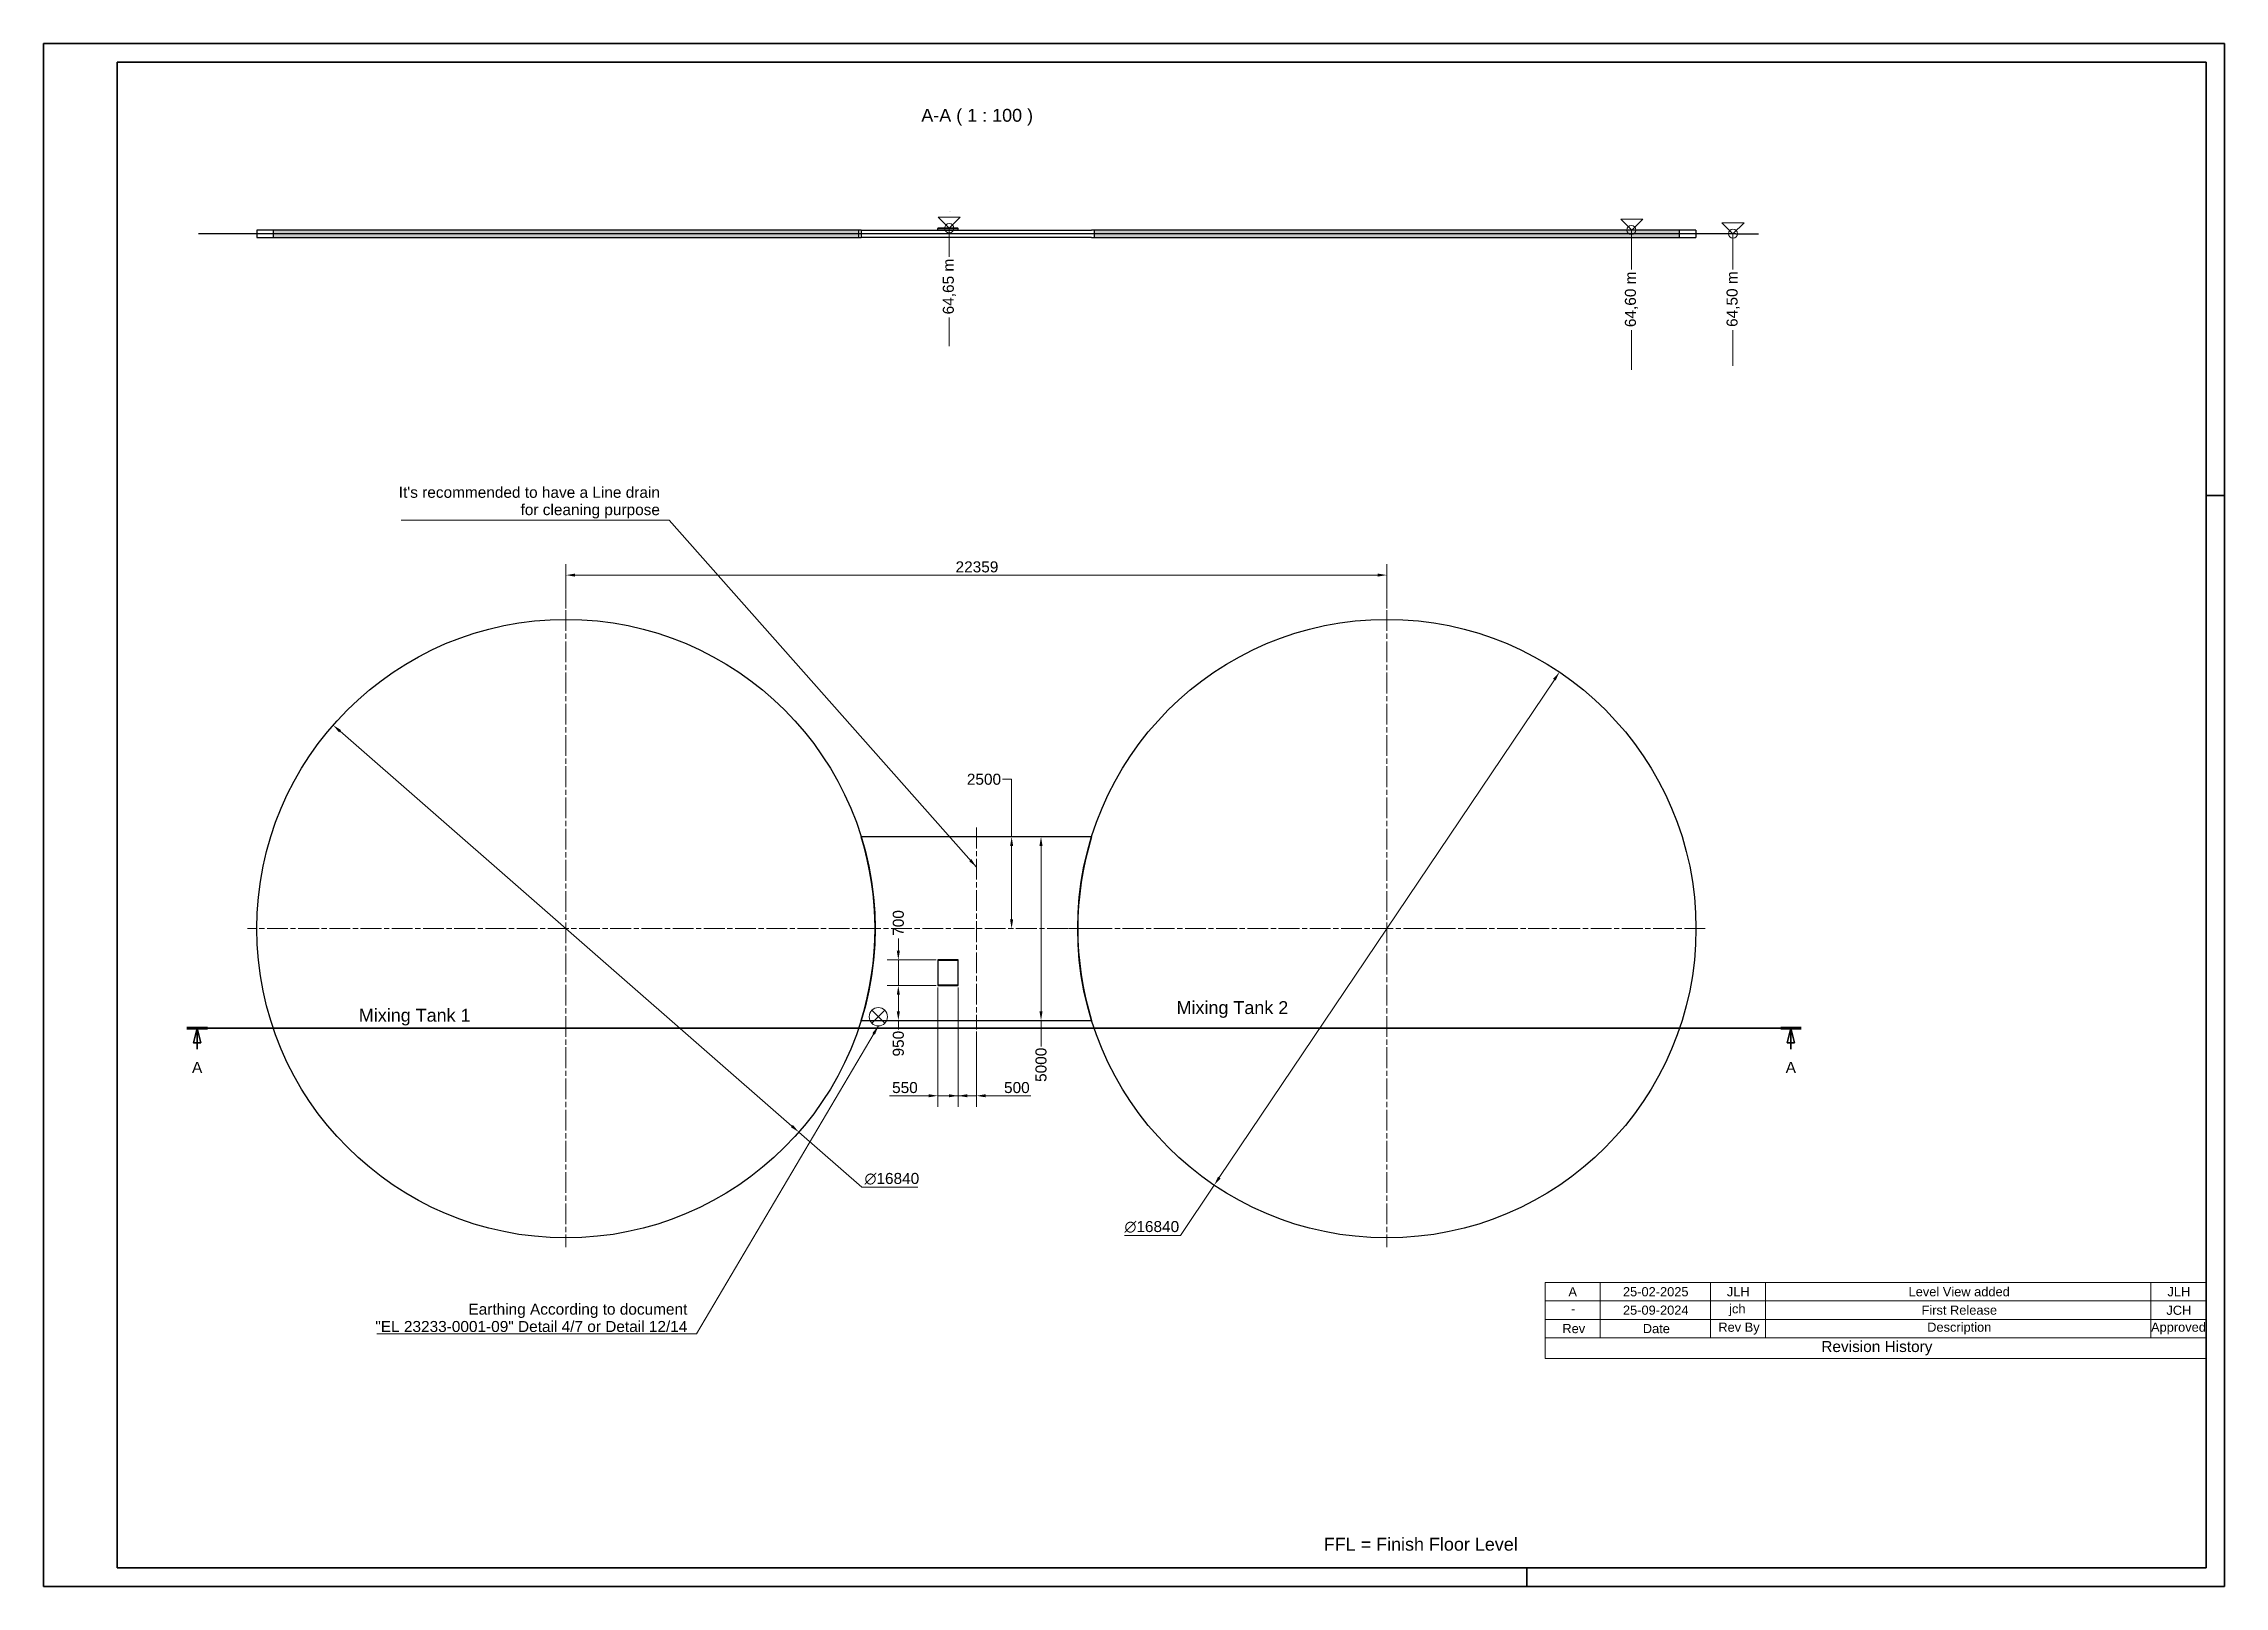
# Model space of a CAD drawing. Header units: millimetres. Extents: x 0 to 59400, y 0 to 42000.
import ezdxf
from ezdxf.enums import TextEntityAlignment as Align

# ---------------------------------------------------------------- set-up
doc = ezdxf.new("R2018")
doc.units = ezdxf.units.MM
doc.header["$LTSCALE"] = 100
doc.linetypes.add('CHAIN', pattern=[0.3543, 0.2362, -0.0295, 0.0591, -0.0295])
doc.layers.get('0').update_dxf_attribs({"lineweight": 18})
for name, color, linetype, lineweight in [('Border', 7, 'Continuous', 35), ('Center Mark', 7, 'Continuous', 18), ('Centerline', 7, 'Continuous', 18), ('Dimension', 7, 'Continuous', 18), ('Hatch', 7, 'Continuous', 18), ('Section Line', 7, 'CHAIN', 35), ('Sketch Geometry', 7, 'Continuous', 18), ('Symbol', 7, 'Continuous', 18), ('Visible', 7, 'Continuous', 25)]:
    doc.layers.add(name, color=color, linetype=linetype, lineweight=lineweight)
doc.styles.add('Label Text', font='arial.ttf')
doc.styles.add('Note Text', font='arial.ttf')
doc.styles.get("Standard").update_dxf_attribs({"font": 'arial.ttf'})
doc.styles.add('Title', font='arial.ttf')
doc.dimstyles.new('Default - Method 2a$7', dxfattribs={"dimscale": 100, "dimtxt": 3, "dimasz": 2.5, "dimexe": 3, "dimexo": 0.5, "dimgap": 0.7, "dimtad": 0, "dimtoh": 1, "dimdec": 1, "dimrnd": 1e-08, "dimtxsty": 'Title', "dimcen": 0.09, "dimdle": 10, "dimclrd": 256, "dimclre": 256, "dimclrt": 7, "dimazin": 2, "dimtfac": 0.833333, "dimtdec": 1, "dimtmove": 0, "dimatfit": 3, "dimfxl": 1, "dimtolj": 1, "dimlwd": -1, "dimlwe": -1, "dimarcsym": 0})
doc.dimstyles.new('Default - Method 2b', dxfattribs={"dimscale": 100, "dimtxt": 3, "dimasz": 2.5, "dimexe": 3, "dimexo": 0.5, "dimgap": 0.7, "dimtad": 0, "dimtoh": 1, "dimdec": 1, "dimrnd": 1e-08, "dimtxsty": 'Title', "dimcen": 0.09, "dimdle": 10, "dimclrd": 256, "dimclre": 256, "dimclrt": 7, "dimadec": 0, "dimazin": 2, "dimtfac": 0.833333, "dimtdec": 1, "dimtmove": 0, "dimatfit": 3, "dimfxl": 1, "dimtolj": 1, "dimlwd": -1, "dimlwe": -1, "dimarcsym": 0})

# ---------------------------------------------------------------- blocks, each defined once
blk = doc.blocks.new('Borders Bigadan Border')
at = {"layer": 'Border'}
for p, q in [((0, 420), (594, 420)), ((0, 0), (0, 420)), ((594, 420), (594, 0)), ((589, 415), (20, 415)), ((20, 415), (20, 5)), ((589, 5), (589, 415)), ((594, 297), (589, 297)), ((594, 0), (0, 0)), ((20, 5), (589, 5)), ((404, 5), (404, 0))]:
    blk.add_line(p, q, dxfattribs=at)
blk = doc.blocks.new('*D27')
at = {"layer": 'Defpoints', "color": 0, "transparency": 16777216}
for p in [(36587, 27531), (14228, 26576), (36587, 26576)]:
    blk.add_point(p, dxfattribs=at)
at = {"layer": 'Dimension', "transparency": 16777216}
for p, q in [((14228, 26626), (14228, 27831)), ((14478, 27531), (36337, 27531)), ((36587, 26626), (36587, 27831))]:
    blk.add_line(p, q, dxfattribs=at)
for points in [[(14478, 27573), (14478, 27490), (14228, 27531)], [(36337, 27573), (36337, 27490), (36587, 27531)]]:
    blk.add_solid(points, dxfattribs=at)
at = {"layer": 'Dimension', "color": 7, "transparency": 16777216, "insert": (24840, 27601), "char_height": 300, "attachment_point": 7, "style": 'Title'}
blk.add_mtext('\\A1;22359', dxfattribs=at)
blk = doc.blocks.new('*D28')
at = {"layer": 'Defpoints', "color": 0, "transparency": 16777216}
for p in [(24667, 20406), (27167, 20406), (24667, 15406)]:
    blk.add_point(p, dxfattribs=at)
at = {"layer": 'Dimension', "transparency": 16777216}
for p, q in [((27167, 20156), (27167, 15656)), ((27167, 15406), (27167, 14698))]:
    blk.add_line(p, q, dxfattribs=at)
for points in [[(27125, 20156), (27209, 20156), (27167, 20406)], [(27125, 15656), (27209, 15656), (27167, 15406)]]:
    blk.add_solid(points, dxfattribs=at)
at = {"layer": 'Dimension', "color": 7, "transparency": 16777216, "insert": (27320, 13733), "char_height": 300, "attachment_point": 7, "rotation": 90, "style": 'Title'}
blk.add_mtext('\\A1;5000', dxfattribs=at)
blk = doc.blocks.new('*D29')
at = {"layer": 'Defpoints', "color": 0, "transparency": 16777216}
for p in [(26367, 20406), (26367, 20406), (14228, 17906)]:
    blk.add_point(p, dxfattribs=at)
at = {"layer": 'Dimension', "transparency": 16777216}
for p, q in [((26117, 21973), (26367, 21973)), ((26367, 21973), (26367, 20406)), ((26367, 18156), (26367, 20156))]:
    blk.add_line(p, q, dxfattribs=at)
for points in [[(26325, 20156), (26408, 20156), (26367, 20406)], [(26325, 18156), (26408, 18156), (26367, 17906)]]:
    blk.add_solid(points, dxfattribs=at)
at = {"layer": 'Dimension', "color": 7, "transparency": 16777216, "insert": (25147, 21820), "char_height": 300, "attachment_point": 7, "style": 'Title'}
blk.add_mtext('\\A1;2500', dxfattribs=at)
blk = doc.blocks.new('*D30')
at = {"layer": 'Defpoints', "color": 0, "transparency": 16777216}
for p in [(41289, 24891), (31884, 10922)]:
    blk.add_point(p, dxfattribs=at)
at = {"layer": 'Dimension', "transparency": 16777216}
for p, q in [((41150, 24683), (32024, 11129)), ((31884, 10922), (30964, 9556)), ((30964, 9556), (29440, 9556))]:
    blk.add_line(p, q, dxfattribs=at)
for points in [[(41115, 24707), (41184, 24660), (41289, 24891)], [(31989, 11153), (32058, 11106), (31884, 10922)]]:
    blk.add_solid(points, dxfattribs=at)
at = {"layer": 'Dimension', "color": 7, "transparency": 16777216, "insert": (29440, 9626), "char_height": 300, "attachment_point": 7, "style": 'Title'}
blk.add_mtext('\\A1;∅16840', dxfattribs=at)
blk = doc.blocks.new('*D31')
at = {"layer": 'Defpoints', "color": 0, "transparency": 16777216}
for p in [(7886, 23445), (20570, 12368)]:
    blk.add_point(p, dxfattribs=at)
at = {"layer": 'Dimension', "transparency": 16777216}
for p, q in [((8074, 23281), (20381, 12532)), ((20570, 12368), (22290, 10866)), ((22290, 10866), (23814, 10866))]:
    blk.add_line(p, q, dxfattribs=at)
for points in [[(8102, 23312), (8047, 23249), (7886, 23445)], [(20409, 12563), (20354, 12501), (20570, 12368)]]:
    blk.add_solid(points, dxfattribs=at)
at = {"layer": 'Dimension', "color": 7, "transparency": 16777216, "insert": (22360, 10936), "char_height": 300, "attachment_point": 7, "style": 'Title'}
blk.add_mtext('\\A1;∅16840', dxfattribs=at)
blk = doc.blocks.new('2dTransSection0')
at = {"layer": 'Section Line', "linetype": 'CHAIN', "ltscale": 23.561932}
blk.add_line((39.05, 152.01), (478.69, 152.01), dxfattribs=at)
at = {"layer": 'Section Line', "linetype": 'Continuous', "lineweight": 70}
for p, q in [((39.05, 152.01), (44.6, 152.01)), ((473.15, 152.01), (478.69, 152.01))]:
    blk.add_line(p, q, dxfattribs=at)
at = {"layer": 'Section Line', "linetype": 'Continuous'}
for p, q in [((41.82, 152.01), (40.82, 148.01)), ((41.82, 148.01), (41.82, 152.01)), ((42.82, 148.01), (41.82, 152.01)), ((475.92, 152.01), (474.92, 148.01)), ((475.92, 148.01), (475.92, 152.01)), ((476.92, 148.01), (475.92, 152.01)), ((40.82, 148.01), (42.82, 148.01)), ((41.82, 146.29), (41.82, 148.01)), ((474.92, 148.01), (476.92, 148.01)), ((475.92, 146.29), (475.92, 148.01))]:
    blk.add_line(p, q, dxfattribs=at)
at = {"layer": 'Section Line', "linetype": 'Continuous', "flags": 128}
for points in [[(42.82, 148.01), (41.82, 152.01), (40.82, 148.01), (42.82, 148.01)], [(476.92, 148.01), (475.92, 152.01), (474.92, 148.01), (476.92, 148.01)]]:
    blk.add_lwpolyline(points, dxfattribs=at)
at = {"layer": 'Section Line'}
for points in [[(42.82, 148.01), (41.82, 152.01), (40.82, 148.01), (42.82, 148.01)], [(476.92, 148.01), (475.92, 152.01), (474.92, 148.01), (476.92, 148.01)]]:
    blk.add_solid(points, dxfattribs=at)
at = {"layer": 'Section Line', "char_height": 3, "attachment_point": 7, "style": 'Title'}
for insert in [(40.42, 139.79), (474.51, 139.79)]:
    blk.add_mtext('A', dxfattribs=dict(at, insert=insert))
blk = doc.blocks.new('Kote')
at = {"layer": 'Sketch Geometry'}
for p, q in [((0, 0), (-3, 3)), ((-3, 3), (3, 3)), ((3, 3), (0, 0))]:
    blk.add_line(p, q, dxfattribs=at)
at = {"layer": 'Symbol', "lineweight": 30, "flags": 104}
blk.add_attdef('1', text='', height=2.5, dxfattribs=at).set_placement((0.05, 4.65), align=Align.MIDDLE_CENTER)
blk = doc.blocks.new('Revision History')
at = {"layer": 'Symbol'}
for p, q in [((409, 82.71), (589, 82.71)), ((409, 82.71), (409, 72.68)), ((409, 77.69), (589, 77.69)), ((424, 82.71), (424, 72.68)), ((454, 82.71), (454, 72.68)), ((469, 82.71), (469, 72.68)), ((574, 82.71), (574, 72.68)), ((589, 82.71), (589, 72.68)), ((409, 72.68), (589, 72.68)), ((409, 67.66), (409, 72.68)), ((424, 67.66), (424, 72.68)), ((454, 67.66), (454, 72.68)), ((469, 67.66), (469, 72.68)), ((574, 67.66), (574, 72.68)), ((589, 67.66), (589, 72.68)), ((409, 62), (409, 67.66)), ((409, 67.66), (589, 67.66)), ((589, 62), (589, 67.66)), ((409, 62), (589, 62))]:
    blk.add_line(p, q, dxfattribs=at)
at = {"layer": 'Symbol', "color": 7, "attachment_point": 7}
for s, insert, char_height, style in [('A', (415.33, 78.95), 2.5, 'Note Text'), ('25-02-2025', (430.18, 78.93), 2.5, 'Note Text'), ('JLH', (458.49, 78.93), 2.5, 'Note Text'), ('Level View added', (507.98, 78.93), 2.5, 'Note Text'), ('JLH', (578.49, 78.93), 2.5, 'Note Text'), ('Rev', (413.68, 68.9), 2.5, 'Note Text'), ('-', (416.03, 74.28), 2.5, 'Note Text'), ('25-09-2024', (430.18, 73.91), 2.5, 'Note Text'), ('Date', (435.59, 68.9), 2.5, 'Note Text'), ('Rev By', (456.16, 68.55), 2.5, 'Note Text'), ('jch', (459.1, 73.57), 2.5, 'Note Text'), ('First Release', (511.51, 73.92), 2.5, 'Note Text'), ('Description', (513.05, 68.57), 2.5, 'Note Text'), ('Approved', (574.02, 68.57), 2.5, 'Note Text'), ('JCH', (578.2, 73.89), 2.5, 'Note Text'), ('Revision History', (484.21, 62.89), 3, 'Title')]:
    blk.add_mtext(s, dxfattribs=dict(at, insert=insert, char_height=char_height, style=style))
blk = doc.blocks.new('*D34')
at = {"layer": 'Defpoints', "color": 0, "transparency": 16777216}
for p in [(24908, 16356), (25407, 15156), (25407, 13356)]:
    blk.add_point(p, dxfattribs=at)
at = {"layer": 'Dimension', "transparency": 16777216}
for p, q in [((24908, 16306), (24908, 13056)), ((25407, 15106), (25407, 13056)), ((24658, 13356), (24408, 13356)), ((24908, 13356), (25407, 13356)), ((25657, 13356), (26892, 13356))]:
    blk.add_line(p, q, dxfattribs=at)
for points in [[(24658, 13398), (24658, 13315), (24908, 13356)], [(25657, 13398), (25657, 13315), (25407, 13356)]]:
    blk.add_solid(points, dxfattribs=at)
at = {"layer": 'Dimension', "color": 7, "transparency": 16777216, "insert": (26160, 13426), "char_height": 300, "attachment_point": 7, "style": 'Title'}
blk.add_mtext('\\A1;500', dxfattribs=at)
blk = doc.blocks.new('*D35')
at = {"layer": 'Defpoints', "color": 0, "transparency": 16777216}
for p in [(24358, 16356), (24908, 16356), (24908, 13356)]:
    blk.add_point(p, dxfattribs=at)
at = {"layer": 'Dimension', "transparency": 16777216}
for p, q in [((24358, 16306), (24358, 13056)), ((24908, 16306), (24908, 13056)), ((24108, 13356), (23041, 13356)), ((24908, 13356), (24358, 13356)), ((25158, 13356), (25408, 13356))]:
    blk.add_line(p, q, dxfattribs=at)
for points in [[(24108, 13398), (24108, 13315), (24358, 13356)], [(25158, 13398), (25158, 13315), (24908, 13356)]]:
    blk.add_solid(points, dxfattribs=at)
at = {"layer": 'Dimension', "color": 7, "transparency": 16777216, "insert": (23111, 13426), "char_height": 300, "attachment_point": 7, "style": 'Title'}
blk.add_mtext('\\A1;550', dxfattribs=at)
blk = doc.blocks.new('*D36')
at = {"layer": 'Defpoints', "color": 0, "transparency": 16777216}
for p in [(23281, 16356), (24358, 16356), (23281, 15406)]:
    blk.add_point(p, dxfattribs=at)
at = {"layer": 'Dimension', "transparency": 16777216}
for p, q in [((24308, 16356), (22981, 16356)), ((23281, 16106), (23281, 15656)), ((23281, 15406), (23281, 15156))]:
    blk.add_line(p, q, dxfattribs=at)
for points in [[(23239, 16106), (23323, 16106), (23281, 16356)], [(23239, 15656), (23323, 15656), (23281, 15406)]]:
    blk.add_solid(points, dxfattribs=at)
at = {"layer": 'Dimension', "color": 7, "transparency": 16777216, "insert": (23434, 14425), "char_height": 300, "attachment_point": 7, "rotation": 90, "style": 'Title'}
blk.add_mtext('\\A1;950', dxfattribs=at)
blk = doc.blocks.new('*D37')
at = {"layer": 'Defpoints', "color": 0, "transparency": 16777216}
for p in [(24358, 17056), (23281, 16356), (24358, 16356)]:
    blk.add_point(p, dxfattribs=at)
at = {"layer": 'Dimension', "transparency": 16777216}
for p, q in [((23281, 17306), (23281, 17641)), ((24308, 17056), (22981, 17056)), ((23281, 16356), (23281, 17056)), ((24308, 16356), (22981, 16356)), ((23281, 16106), (23281, 15856))]:
    blk.add_line(p, q, dxfattribs=at)
for points in [[(23239, 17306), (23323, 17306), (23281, 17056)], [(23239, 16106), (23323, 16106), (23281, 16356)]]:
    blk.add_solid(points, dxfattribs=at)
at = {"layer": 'Dimension', "color": 7, "transparency": 16777216, "insert": (23434, 17711), "char_height": 300, "attachment_point": 7, "rotation": 90, "style": 'Title'}
blk.add_mtext('\\A1;700', dxfattribs=at)
blk = doc.blocks.new('IP')
at = {"layer": 'Sketch Geometry'}
for p, q in [((-1.81, -1.73), (1.73, 1.81)), ((-1.73, 1.81), (1.81, -1.73))]:
    blk.add_line(p, q, dxfattribs=at)
blk.add_circle((0, 0), 2.5, dxfattribs=at)

msp = doc.modelspace()

# ---------------------------------------------------------------- hatches: boundary and pattern name
at = {"layer": 'Hatch'}
h = msp.add_hatch(dxfattribs=at)
h.set_pattern_fill('AR-CONC', color=256, scale=53.832768, angle=45, style=0)
h.set_pattern_definition([(95, (0, 0), (296.9157, 249.1419), [40.3746, -444.1203]), (40, (0, 0), (-339.1422, 233.5094), [32.2997, -355.2963]), (145.4514, (24.74, 20.76), (-42.2265, 482.6513), [34.313, -377.4442]), (91.1842, (-76.13, 76.13), (469.2567, 343.245), [60.562, -666.1805]), (141.6356, (-37, 104.73), (-15.0194, 726.587), [51.47, -566.167]), (36.1842, (-76.13, 76.13), (-15.019, 726.587), [48.4495, -532.9444]), (66, (-19.03, 95.16), (380.4747, 73.9568), [40.3746, -444.1203]), (11, (-19.03, 95.16), (-183.413, 368.6513), [32.2997, -355.2963]), (116.4514, (12.67, 101.33), (197.0618, 442.608), [34.313, -377.4442]), (82.5, (0, 0), (-122.08905, 131.34647), [0, -350.9896, 0, -360.6795, 0, -356.6421]), (52.5, (0, 0), (-49.9961, 250.2736), [0, -205.6412, 0, -342.9147, 0, -135.9277]), (12.5, (-84.89, -84.89), (211.7879, 194.61663), [0, -134.5819, 0, -419.8956, 0, -557.1692]), (2.5, (-122.95, -122.95), (183.8873, 260.0983), [0, -174.9565, 0, -278.8537, 0, -395.6708])])
h.paths.add_polyline_path([(22201.38, 36724.61), (22201.38, 36924.61), (6254.37, 36924.61), (6254.37, 36724.61)])
h = msp.add_hatch(dxfattribs=at)
h.set_pattern_fill('AR-CONC', color=256, scale=53.832768, angle=135.0002105, style=0)
h.set_pattern_definition([(185.0002, (0, 0), (-249.143, 296.9148), [40.3746, -444.1203]), (130.0002, (0, 0), (-233.5082, -339.143), [32.2997, -355.2963]), (235.45165, (-20.76, 24.74), (-482.651, -42.2283), [34.313, -377.4442]), (181.1844, (-76.13, -76.13), (-343.247, 469.2554), [60.562, -666.1805]), (231.6358, (-104.73, -37), (-726.587, -15.022), [51.4697, -566.1666]), (126.1844, (-76.13, -76.13), (-726.587, -15.022), [48.4495, -532.9444]), (156.0002, (-95.16, -19.03), (-73.9582, 380.4744), [40.3746, -444.1203]), (101.0002, (-95.16, -19.03), (-368.6507, -183.4142), [32.2997, -355.2963]), (206.45166, (-101.33, 12.67), (-442.6088, 197.0602), [34.313, -377.4442]), (172.5002, (0, 0), (-131.34602, -122.08953), [0, -350.98965, 0, -360.67955, 0, -356.6421]), (142.5002, (0, 0), (-250.27344, -49.997), [0, -205.6412, 0, -342.9147, 0, -135.92774]), (102.5002, (84.89, -84.89), (-194.6174, 211.78718), [0, -134.5819, 0, -419.8956, 0, -557.16915]), (92.5002, (122.95, -122.95), (-260.099, 183.8864), [0, -174.9565, 0, -278.8537, 0, -395.6708])])
h.paths.add_polyline_path([(44560.21, 36724.61), (44560.21, 36924.61), (28613.2, 36924.61), (28613.2, 36724.61)])

# ---------------------------------------------------------------- linework, layer by layer
at = {"layer": 'Center Mark', "linetype": 'CHAIN', "ltscale": 23.990969}
for p, q in [((14227.88, 26576.36), (14227.88, 9236.36)), ((36586.7, 26576.36), (36586.7, 9236.36)), ((28752.15, 17906.36), (5557.88, 17906.36)), ((45256.7, 17906.36), (27916.7, 17906.36))]:
    msp.add_line(p, q, dxfattribs=at)
at = {"layer": 'Centerline', "linetype": 'CHAIN', "ltscale": 23.990969}
msp.add_line((25407.38, 20656.36), (25407.38, 15156.36), dxfattribs=at)
at = {"layer": 'Dimension'}
for p, q in [((24617.52, 36974.61), (24350.02, 36974.61)), ((24667.52, 36724.61), (24667.52, 36974.61)), ((44510.21, 36924.61), (42929.09, 36924.61)), ((43246.59, 36674.61), (43246.59, 36924.61)), ((24667.52, 36724.61), (24667.52, 36196.99)), ((43246.59, 36674.61), (43246.59, 35850)), ((45965.6, 36824.61), (45698.1, 36824.61)), ((46015.6, 36574.61), (46015.6, 36824.61)), ((46015.6, 36574.61), (46015.6, 35854.46)), ((24667.52, 34265.42), (24667.52, 34543.04)), ((24667.52, 34265.42), (24667.52, 34015.42)), ((24667.52, 34015.42), (24667.52, 33765.42)), ((43246.59, 33621.43), (43246.59, 34196.05)), ((46015.6, 33730.36), (46015.6, 34200.51)), ((43246.59, 33621.43), (43246.59, 33371.43)), ((43246.59, 33371.43), (43246.59, 33121.43)), ((46015.6, 33730.36), (46015.6, 33480.36)), ((46015.6, 33480.36), (46015.6, 33230.36))]:
    msp.add_line(p, q, dxfattribs=at)
for centre in [(24667.52, 36974.61), (43246.59, 36924.61), (46015.6, 36824.61)]:
    msp.add_circle(centre, 125, dxfattribs=at)
at = {"layer": 'Visible'}
for p, q in [((6254.37, 36924.61), (5807.88, 36924.61)), ((5807.88, 36924.61), (5807.88, 36724.61)), ((22201.38, 36924.61), (6254.37, 36924.61)), ((6254.37, 36924.61), (6254.37, 36724.61)), ((22201.38, 36724.61), (22201.38, 36924.61)), ((22268.18, 36924.61), (22201.38, 36924.61)), ((22268.18, 36924.61), (28546.41, 36924.61)), ((22268.18, 36924.61), (22268.18, 36724.61)), ((24367.88, 36974.61), (24357.88, 36964.61)), ((24357.88, 36964.61), (24907.88, 36964.61)), ((24357.88, 36924.61), (24357.88, 36964.61)), ((24897.88, 36974.61), (24367.88, 36974.61)), ((24897.88, 36974.61), (24907.88, 36964.61)), ((24907.88, 36924.61), (24907.88, 36964.61)), ((28613.2, 36924.61), (28546.41, 36924.61)), ((44560.21, 36924.61), (28613.2, 36924.61)), ((28613.2, 36924.61), (28613.2, 36724.61)), ((44560.21, 36724.61), (44560.21, 36924.61)), ((45006.7, 36924.61), (44560.21, 36924.61)), ((45006.7, 36924.61), (45006.7, 36724.61)), ((46088.68, 36824.61), (4216.61, 36824.61)), ((5807.88, 36724.61), (6254.37, 36724.61)), ((6254.37, 36724.61), (22201.38, 36724.61)), ((22201.38, 36724.61), (22268.18, 36724.61)), ((28546.41, 36724.61), (22268.18, 36724.61)), ((28546.41, 36724.61), (28613.2, 36724.61)), ((28613.2, 36724.61), (44560.21, 36724.61)), ((44560.21, 36724.61), (45006.7, 36724.61)), ((46088.68, 36824.61), (46705.81, 36824.61)), ((28546.58, 20406.36), (22268.18, 20406.36)), ((24367.88, 17046.36), (24357.88, 17056.36)), ((24357.88, 17056.36), (24357.88, 16356.36)), ((24907.88, 17056.36), (24357.88, 17056.36)), ((24367.88, 16366.36), (24367.88, 17046.36)), ((24367.88, 17046.36), (24897.88, 17046.36)), ((24897.88, 17046.36), (24907.88, 17056.36)), ((24897.88, 17046.36), (24897.88, 16366.36)), ((24907.88, 16356.36), (24907.88, 17056.36)), ((24367.88, 16366.36), (24357.88, 16356.36)), ((24357.88, 16356.36), (24907.88, 16356.36)), ((24897.88, 16366.36), (24367.88, 16366.36)), ((24897.88, 16366.36), (24907.88, 16356.36)), ((22268.18, 15406.36), (28546.58, 15406.36))]:
    msp.add_line(p, q, dxfattribs=at)
for centre in [(14227.88, 17906.36), (36586.7, 17906.36)]:
    msp.add_circle(centre, 8420, dxfattribs=at)
for centre, start, end in [((14227.88, 17906.36), 342.7277684, 17.2722316), ((36586.88, 17906.36), 162.7277684, 197.2722316)]:
    msp.add_arc(centre, 8420, start, end, dxfattribs=at)

# ---------------------------------------------------------------- block references
at = {"xscale": 100, "yscale": 100, "zscale": 100}
for name, p in [('Borders Bigadan Border', (0, 0)), ('IP', (22736.32, 15506.45))]:
    msp.add_blockref(name, p, dxfattribs=at)
ref = msp.add_blockref('Kote', (24667.52, 36974.61), dxfattribs=dict(xscale=100, yscale=100, zscale=100))
lines = msp.add_mtext('Pump Pedestal', dxfattribs={"layer": 'Symbol', "insert": (24672.55, 37439.99), "char_height": 2.5, "attachment_point": 1})
ref.add_attrib('1', '', (24672.55, 37439.99), dxfattribs={"flags": 104}).embed_mtext(lines)
ref = msp.add_blockref('Kote', (43256.59, 36924.61), dxfattribs=dict(xscale=100, yscale=100, zscale=100))
lines = msp.add_mtext('FFL', dxfattribs={"layer": 'Symbol', "insert": (43261.62, 37389.99), "char_height": 2.5, "attachment_point": 1})
ref.add_attrib('1', '', (43261.62, 37389.99), dxfattribs={"flags": 104}).embed_mtext(lines)
ref = msp.add_blockref('Kote', (46015.6, 36824.61), dxfattribs=dict(xscale=100, yscale=100, zscale=100))
lines = msp.add_mtext('Terrain', dxfattribs={"layer": 'Symbol', "insert": (46020.63, 37289.99), "char_height": 2.5, "attachment_point": 1})
ref.add_attrib('1', '', (46020.63, 37289.99), dxfattribs={"flags": 104}).embed_mtext(lines)
at = {"layer": 'Section Line', "xscale": 100, "yscale": 100, "zscale": 100}
msp.add_blockref('2dTransSection0', (0, 0), dxfattribs=at)
at = {"layer": 'Symbol', "xscale": 100, "yscale": 100, "zscale": 100}
msp.add_blockref('Revision History', (0, 0), dxfattribs=at)

# ---------------------------------------------------------------- texts
at = {"layer": 'Dimension', "color": 7, "char_height": 300, "attachment_point": 7, "rotation": 90, "style": 'Title'}
for s, insert in [('64,65 m', (24847.81, 34629.6)), ('64,60 m', (43426.88, 34282.61)), ('64,50 m', (46195.9, 34287.07))]:
    msp.add_mtext(s, dxfattribs=dict(at, insert=insert))
at = {"layer": 'Symbol', "char_height": 350}
for s, insert, attachment_point, style in [('A-A ( 1 : 100 )', (23906.93, 39768.85), 7, 'Label Text'), ('\\fArial|b0|i0;{\\H350.0000;Mixing Tank 1}', (10107.51, 15724.01), 2, 'Note Text'), ('\\fArial|b0|i0;{\\H350.0000;Mixing Tank 2}', (32380.25, 15931.92), 2, 'Note Text')]:
    msp.add_mtext(s, dxfattribs=dict(at, insert=insert, attachment_point=attachment_point, style=style))
at = {"layer": 'Symbol', "color": 7, "char_height": 300, "attachment_point": 9, "line_spacing_factor": 0.944221, "style": 'Title'}
for s, insert, width in [("\\fArial|b0|i0;It's recommended to have a Line drain\\P\\fArial|b0|i0;for cleaning purpose", (16787.67, 29072.95), 7114.0246), ('\\fArial|b0|i0;Earthing According to document\\P"EL 23233-0001-09" Detail 4/7 or Detail 12/14', (17534.12, 6920.68), 8496.4943)]:
    msp.add_mtext(s, dxfattribs=dict(at, insert=insert, width=width))
at = {"layer": 'Symbol', "insert": (34868.41, 1322), "char_height": 350, "width": 5284.6799, "attachment_point": 1, "style": 'Note Text'}
msp.add_mtext('\\fArial|b0|i0;{\\H350.0000;FFL = Finish Floor Level}', dxfattribs=at)

# ---------------------------------------------------------------- dimensions: what is measured, and where the dimension line sits
at = {"layer": 'Dimension'}
for base, p1, p2, angle, override, picture, middle in [((36586.7, 27531.36), (14227.88, 26576.36), (36586.7, 26576.36), 180, {"dimgap": 0.7, "dimtad": 1, "dimtoh": 0, "dimdec": 0, "dimtol": 0, "dimlim": 0, "dimtp": 0, "dimtm": 0, "dimtdec": 0, "dimtofl": 0, "dimatfit": 1}, '*D27', (25407.29, 27531.36)), ((26366.58, 20406.36), (14227.88, 17906.36), (26366.58, 20406.36), 90, {"dimgap": 0.7, "dimtih": 1, "dimtoh": 1, "dimdec": 1, "dimse1": 1, "dimse2": 1, "dimtol": 0, "dimlim": 0, "dimtp": 0, "dimtm": 0, "dimtdec": 1, "dimtofl": 0, "dimtmove": 1, "dimatfit": 2}, '*D29', (26317.42, 21972.69)), ((27166.86, 20406.36), (24666.86, 15406.36), (24666.86, 20406.36), 90, {"dimgap": 0.7, "dimtoh": 0, "dimdec": 1, "dimse1": 1, "dimse2": 1, "dimtol": 0, "dimlim": 0, "dimtp": 0, "dimtm": 0, "dimtdec": 1, "dimtofl": 0, "dimatfit": 2}, '*D28', (27166.86, 14180.76)), ((23280.91, 16356.36), (24357.88, 17056.36), (24357.88, 16356.36), 90, {"dimgap": 0.7, "dimtoh": 0, "dimdec": 1, "dimtol": 0, "dimlim": 0, "dimtp": 0, "dimtm": 0, "dimtdec": 1, "dimtofl": 1, "dimatfit": 1}, '*D37', (23280.91, 18040.62)), ((23280.91, 16356.36), (23280.91, 15406.36), (24357.88, 16356.36), 90, {"dimgap": 0.7, "dimtoh": 0, "dimdec": 1, "dimse1": 1, "dimtol": 0, "dimlim": 0, "dimtp": 0, "dimtm": 0, "dimtdec": 1, "dimtofl": 0, "dimatfit": 2}, '*D36', (23280.91, 14755.46)), ((24907.88, 13356.36), (24357.88, 16356.36), (24907.88, 16356.36), 180, {"dimgap": 0.7, "dimtad": 1, "dimtoh": 0, "dimdec": 1, "dimtol": 0, "dimlim": 0, "dimtp": 0, "dimtm": 0, "dimtdec": 1, "dimtofl": 1, "dimatfit": 1}, '*D35', (23442.37, 13356.36)), ((25407.38, 13356.36), (24907.88, 16356.36), (25407.38, 15156.36), 180, {"dimgap": 0.7, "dimtad": 1, "dimtoh": 0, "dimdec": 0, "dimlfac": 1.001001, "dimtol": 0, "dimlim": 0, "dimtp": 0, "dimtm": 0, "dimtdec": 0, "dimtofl": 1, "dimatfit": 1}, '*D34', (26490.71, 13356.36))]:
    dim = msp.add_linear_dim(base=base, p1=p1, p2=p2, angle=angle, dimstyle='Default - Method 2b', override=override, dxfattribs=at)
    dim.commit()
    dim.dimension.update_dxf_attribs({"geometry": picture, "text_midpoint": middle, "dimtype": 160})
for p1, p2, picture, middle in [((41289.41, 24890.7), (31884, 10922.03), '*D30', (30167.2, 9556.23)), ((7886.05, 23445.11), (20569.7, 12367.62), '*D31', (23086.79, 10865.51))]:
    dim = msp.add_diameter_dim_2p(p1=p1, p2=p2, dimstyle='Default - Method 2b', override={"dimgap": 0.7, "dimtad": 1, "dimtih": 1, "dimdec": 1, "dimlfac": 1, "dimtol": 0, "dimlim": 0, "dimtp": 0, "dimtm": 0, "dimtdec": 1, "dimatfit": 2}, dxfattribs=at)
    dim.commit()
    dim.dimension.update_dxf_attribs({"geometry": picture, "text_midpoint": middle, "dimtype": 163})

# ---------------------------------------------------------------- leaders
at = {"layer": 'Symbol', "annotation_type": 0, "has_hookline": 1, "hookline_direction": 1}
for points, text_width in [([(25407.38, 19582.55), (17037.67, 29022.95), (16787.67, 29022.95)], 7047.75), ([(22736.32, 15256.45), (17784.12, 6870.68), (17534.12, 6870.68)], 8459.35)]:
    msp.add_leader(points, dimstyle='Default - Method 2a$7', override={"dimgap": 0, "dimtad": 1}, dxfattribs=dict(at, text_width=text_width))

doc.saveas('drawing.dxf')
